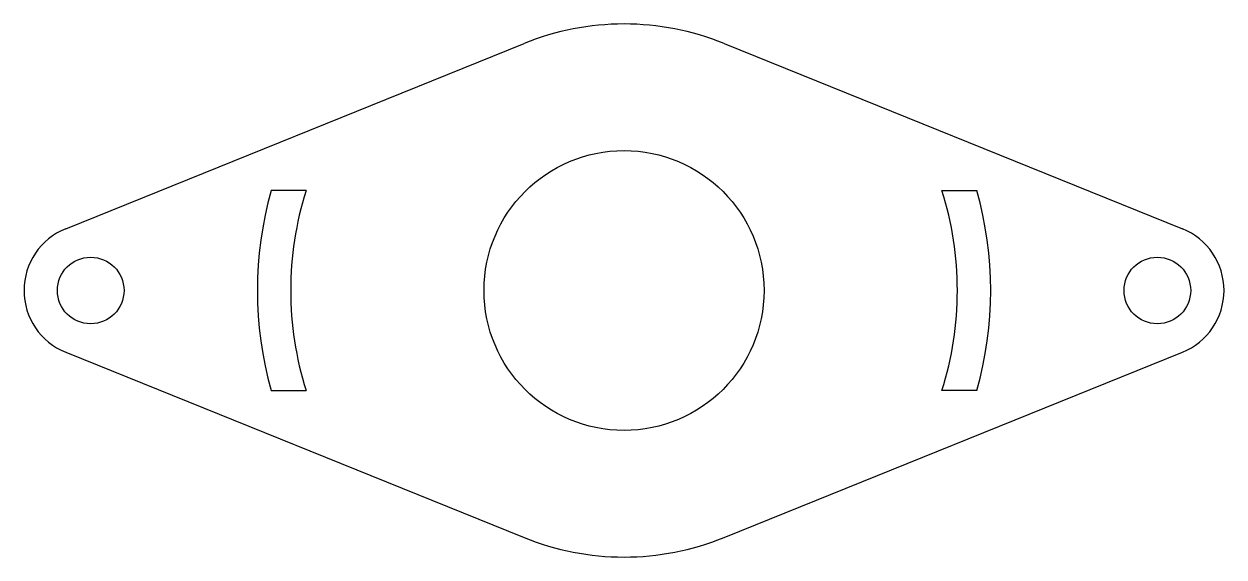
# Model space of a CAD drawing. Header units: millimetres. Extents: x 151.7 to 187.7, y 191.1 to 207.1.
import ezdxf

# ---------------------------------------------------------------- set-up
doc = ezdxf.new("R2010")
doc.units = ezdxf.units.MM

msp = doc.modelspace()

# ---------------------------------------------------------------- linework, layer by layer
for p, q in [((152.953, 200.956), (166.703, 206.518)), ((172.703, 206.518), (186.453, 200.956)), ((152.953, 197.248), (166.703, 191.686)), ((172.703, 191.686), (186.453, 197.248))]:
    msp.add_line(p, q)
for points in [[(160.163, 202.102), (159.12, 202.102)], [(179.242, 202.102), (180.286, 202.102)], [(159.12, 196.102), (160.163, 196.102)], [(180.286, 196.102), (179.242, 196.102)]]:
    msp.add_lwpolyline(points)
for centre, radius in [((169.703, 199.102), 4.2), ((153.703, 199.102), 1), ((185.703, 199.102), 1)]:
    msp.add_circle(centre, radius)
for centre, radius, start, end in [((169.703, 199.102), 8, 67.9757, 112.0243), ((169.703, 199.102), 11, 164.1734, 195.8266), ((169.703, 199.102), 10, 162.5424, 197.4576), ((169.703, 199.102), 10, 342.5424, 17.4576), ((169.703, 199.102), 11, 344.1734, 15.8266), ((153.703, 199.102), 2, 112.0243, 247.9757), ((185.703, 199.102), 2, 292.0243, 67.9757), ((169.703, 199.102), 8, 247.9757, 292.0243)]:
    msp.add_arc(centre, radius, start, end)

doc.saveas('drawing.dxf')
